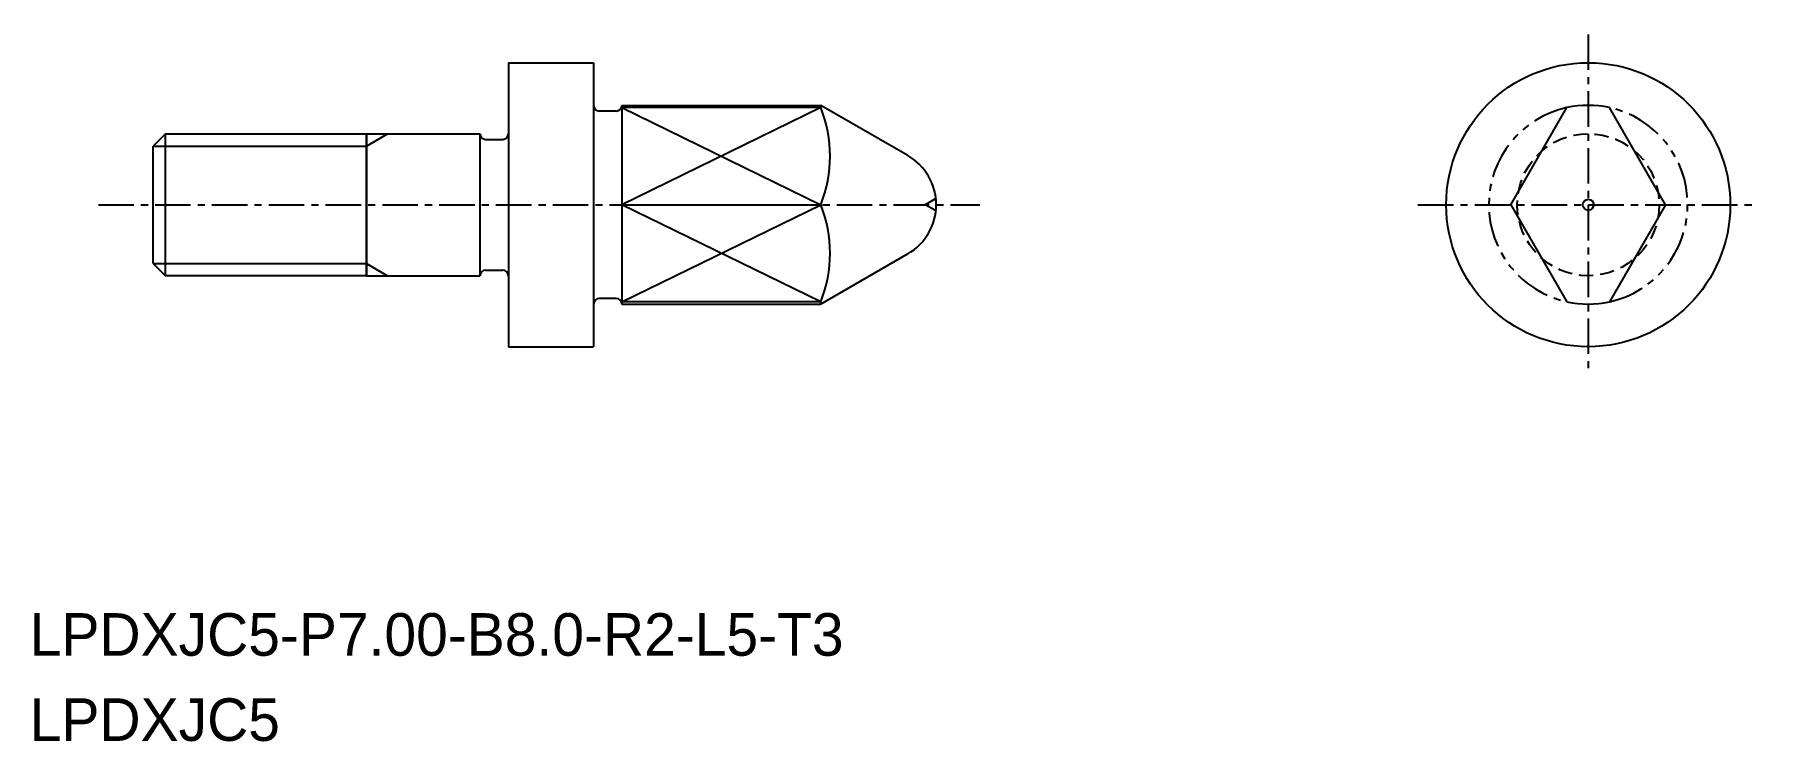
# Model space of a CAD drawing. Extents: x -1553.3 to -1492.6, y -597.6 to -572.7.
import ezdxf

# ---------------------------------------------------------------- set-up
doc = ezdxf.new("R2010")
doc.units = 0
for name, pattern in [('CENTER', [2, 1.25, -0.25, 0.25, -0.25]), ('DASHED', [0.75, 0.5, -0.25]), ('PHANTOM', [2.5, 1.25, -0.25, 0.25, -0.25, 0.25, -0.25])]:
    doc.linetypes.add(name, pattern=pattern)
doc.layers.get('0').update_dxf_attribs({"linetype": 'CONTINUOUS'})
doc.layers.add('CENTER', color=1, linetype='CENTER')

msp = doc.modelspace()

# ---------------------------------------------------------------- linework, layer by layer
at = {"color": 7, "linetype": 'CONTINUOUS'}
for p, q in [((-1536.597, -573.698), (-1536.597, -583.698)), ((-1536.597, -573.698), (-1533.597, -573.698)), ((-1532.797, -575.398), (-1533.397, -575.398)), ((-1532.597, -575.198), (-1525.597, -575.198)), ((-1532.597, -575.198), (-1532.597, -582.198)), ((-1501.301, -578.698), (-1499.328, -575.279)), ((-1495.854, -578.698), (-1497.828, -575.279)), ((-1548.664, -576.198), (-1549.097, -576.631)), ((-1549.097, -580.765), (-1549.097, -576.631)), ((-1548.664, -581.198), (-1548.664, -576.198)), ((-1548.664, -576.198), (-1541.597, -576.198)), ((-1541.597, -576.198), (-1541.597, -581.198)), ((-1541.597, -581.198), (-1541.597, -576.198)), ((-1541.597, -576.198), (-1537.597, -576.198)), ((-1537.597, -576.198), (-1537.597, -581.198)), ((-1537.397, -576.398), (-1536.797, -576.398)), ((-1532.597, -578.698), (-1525.597, -578.698)), ((-1501.301, -578.698), (-1499.328, -582.116)), ((-1495.854, -578.698), (-1497.828, -582.116)), ((-1549.097, -580.765), (-1548.664, -581.198)), ((-1541.597, -581.198), (-1548.664, -581.198)), ((-1541.597, -581.198), (-1537.597, -581.198)), ((-1537.397, -580.998), (-1536.797, -580.998)), ((-1532.797, -581.998), (-1533.397, -581.998)), ((-1532.597, -582.198), (-1525.597, -582.198)), ((-1536.597, -583.698), (-1533.597, -583.698))]:
    msp.add_line(p, q, dxfattribs=at)
at = {"linetype": 'CONTINUOUS'}
for p, q in [((-1533.597, -573.698), (-1533.597, -583.698)), ((-1525.597, -575.279), (-1532.597, -575.279)), ((-1522.535, -576.965), (-1525.597, -575.198)), ((-1525.597, -575.198), (-1525.597, -575.279)), ((-1522.535, -580.43), (-1525.597, -582.198)), ((-1525.597, -582.116), (-1532.597, -582.116)), ((-1525.597, -582.198), (-1525.597, -582.116))]:
    msp.add_line(p, q, dxfattribs=at)
at = {"color": 3, "linetype": 'CONTINUOUS'}
for p, q in [((-1525.597, -575.279), (-1532.597, -578.698)), ((-1532.597, -575.279), (-1525.597, -578.698)), ((-1549.097, -576.631), (-1541.597, -576.631)), ((-1541.597, -576.631), (-1540.848, -576.198)), ((-1532.597, -582.116), (-1525.597, -578.698)), ((-1525.597, -582.116), (-1532.597, -578.698)), ((-1549.097, -580.765), (-1541.597, -580.765)), ((-1541.597, -580.765), (-1540.848, -581.198))]:
    msp.add_line(p, q, dxfattribs=at)
at = {"color": 3}
for p in [(-1521.583, -578.506), (-1521.583, -578.89)]:
    msp.add_line(p, (-1521.922, -578.698), dxfattribs=at)
at = {"linetype": 'CONTINUOUS'}
msp.add_circle((-1498.578, -578.698), 5, dxfattribs=at)
at = {"color": 3, "linetype": 'DASHED'}
msp.add_circle((-1498.578, -578.698), 2.5, dxfattribs=at)
msp.add_circle((-1498.578, -578.698), 0.192)
at = {"color": 7, "linetype": 'CONTINUOUS'}
for centre, start, end in [((-1533.397, -575.198), 180, 270), ((-1532.797, -575.198), 270, 0), ((-1537.397, -576.198), 180, 270), ((-1536.797, -576.198), 270, 0), ((-1537.397, -581.198), 90, 180), ((-1536.797, -581.198), 0, 90), ((-1533.397, -582.198), 90, 180), ((-1532.797, -582.198), 0, 90)]:
    msp.add_arc(centre, 0.2, start, end, dxfattribs=at)
at = {"linetype": 'CONTINUOUS'}
for centre, radius, start, end in [((-1529.899, -576.988), 4.629, 338.32731, 21.67276), ((-1523.535, -578.698), 2, 300, 60), ((-1529.899, -580.407), 4.629, 338.32724, 21.67269)]:
    msp.add_arc(centre, radius, start, end, dxfattribs=at)
at = {"color": 3, "linetype": 'PHANTOM'}
for start, end in [(102.37363, 257.62637), (282.37363, 77.62637)]:
    msp.add_arc((-1498.578, -578.698), 3.5, start, end, dxfattribs=at)
for start, end in [(77.62637, 102.37363), (257.62637, 282.37363)]:
    msp.add_arc((-1498.578, -578.698), 3.5, start, end)
at = {"layer": 'CENTER', "color": 1, "linetype": 'CENTER'}
for p, q in [((-1498.578, -572.703), (-1498.578, -584.693)), ((-1551.033, -578.698), (-1520.003, -578.698)), ((-1504.573, -578.698), (-1492.583, -578.698))]:
    msp.add_line(p, q, dxfattribs=at)

# ---------------------------------------------------------------- texts
for s, p in [('LPDXJC5-P7.00-B8.0-R2-L5-T3', (-1553.446, -594.58)), ('LPDXJC5', (-1553.446, -597.58))]:
    msp.add_text(s, height=1.5).set_placement(p)

doc.saveas('drawing.dxf')
